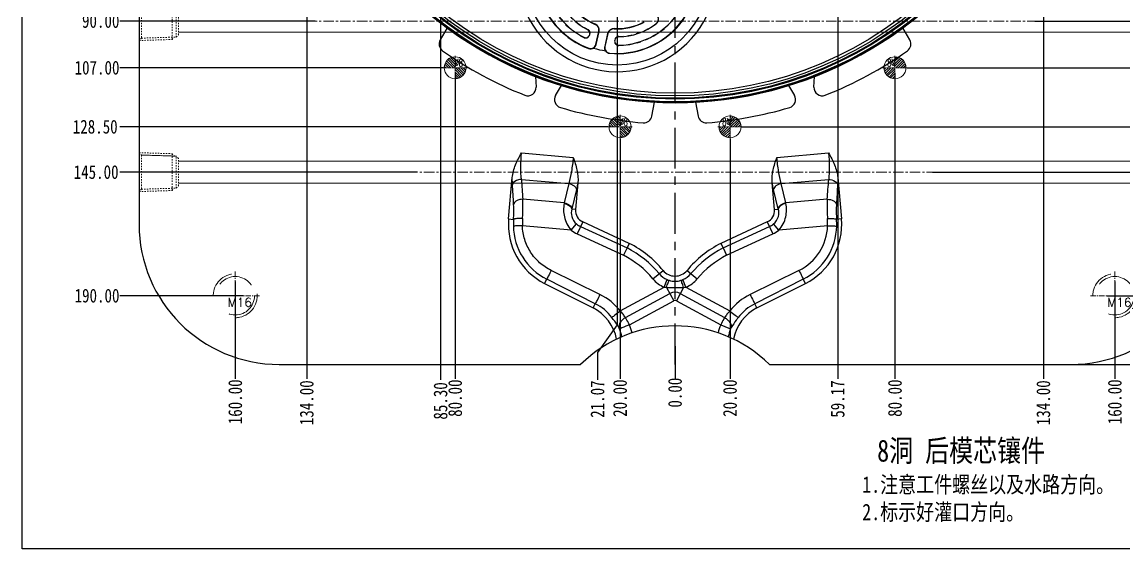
# Model space of a CAD drawing. Header units: millimetres. Extents: x -2414 to 10498, y -2238 to 649.
# Drawn here: x 1448.2 to 1849.4, y -1253.8 to -1062 of the extents above; entities that cross this region are included whole.
import ezdxf
from ezdxf.enums import TextEntityAlignment as Align

# ---------------------------------------------------------------- set-up
doc = ezdxf.new("R2010")
doc.units = ezdxf.units.MM
doc.header["$LTSCALE"] = 16.335
doc.header["$PDMODE"] = 3
doc.header["$PDSIZE"] = 0.3125
doc.linetypes.add('CENTER', pattern=[0.6, 0.375, -0.075, 0.075, -0.075])
doc.linetypes.add('HIDDEN', pattern=[0.2, 0.1, -0.1])
doc.layers.get('0').update_dxf_attribs({"linetype": 'CONTINUOUS'})
doc.layers.get('Defpoints').update_dxf_attribs({"linetype": 'CONTINUOUS'})
for name, color, linetype, lineweight in [('cool', 153, 'HIDDEN', 9), ('epin', 13, 'CONTINUOUS', 9), ('screw', 33, 'CONTINUOUS', 13)]:
    doc.layers.add(name, color=color, linetype=linetype, lineweight=lineweight)
doc.layers.add('DEFAULT_2', color=8, linetype='HIDDEN')
doc.styles.get("Standard").update_dxf_attribs({"font": 'txt', "width": 0.8})
doc.styles.add('TXT', font='txt.shx', dxfattribs={"bigfont": 'gbcbig.shx'})
doc.styles.add('TXT05', font='txt.shx', dxfattribs={"width": 0.5, "bigfont": 'gbcbig.shx'})
doc.dimstyles.new('01', dxfattribs={"dimtxt": 5, "dimasz": 5, "dimexe": 0, "dimexo": 0, "dimgap": 0, "dimtad": 0, "dimzin": 0, "dimdsep": 46, "dimtxsty": 'Standard', "dimcen": 0, "dimclrd": 4, "dimclre": 4, "dimclrt": 6, "dimazin": 0, "dimtfac": 1, "dimtofl": 0, "dimtmove": 0, "dimatfit": 3, "dimfxl": 0, "dimtolj": 1, "dimtzin": 0, "dimarcsym": 0})

# ---------------------------------------------------------------- blocks, each defined once
blk = doc.blocks.new('screw_m16_g')
at = {"layer": 'screw', "color": 1, "linetype": 'CENTER', "ltscale": 0.32}
for p, q in [((0, -8.8, 0), (0, 8.8, 0)), ((-8.8, 0, 0), (8.8, 0, 0))]:
    blk.add_line(p, q, dxfattribs=at)
at = {"layer": 'screw', "color": 33, "linetype": 'HIDDEN', "ltscale": 8.128}
blk.add_circle((0, 0), 7, dxfattribs=at)
at = {"layer": 'screw', "color": 92, "linetype": 'HIDDEN', "ltscale": 8.128}
blk.add_arc((0, 0), 8, 270, 180, dxfattribs=at)
at = {"layer": 'screw', "color": 6, "style": 'TXT'}
blk.add_text('M16', height=3.2, dxfattribs=at).set_placement((-2.72, -4, 0))
blk = doc.blocks.new('epin_ejp_8')
at = {"layer": 'epin'}
h = blk.add_hatch(dxfattribs=at)
h.set_pattern_fill('_ANSI31', color=123, scale=0.2, angle=90, style=0)
h.set_pattern_definition([(135, (-53719.9451, 249.93315), (-0.449012806, -0.449012806), [])])
h.paths.add_polyline_path([(0, 4, 0.414214), (-4, 0), (0, 0)])
h.paths.add_polyline_path([(4, 0), (0, 0), (0, -4, 0.414214)])
at = {"layer": 'epin', "color": 1, "linetype": 'CENTER', "ltscale": 0.16}
for p, q in [((0, -4.4), (0, 4.4)), ((-4.4, 0), (4.4, 0))]:
    blk.add_line(p, q, dxfattribs=at)
at = {"layer": 'epin'}
blk.add_circle((0, 0), 4, dxfattribs=at)
at = {"layer": 'epin', "color": 6, "style": 'TXT05', "width": 0.5}
blk.add_text('%%c8', height=2.8, dxfattribs=at).set_placement((1.33, 1.8), align=Align.MIDDLE)
blk = doc.blocks.new('10')
at = {"layer": 'epin', "linetype": 'ByBlock', "xscale": -1}
for p in [(-139.64, -801.63), (-174.64, -809.63), (-220.64, -839.63), (-248.64, -873.63), (-270.14, -951.63), (-252.64, -1022.63), (-38.64, -1078.63), (-98.64, -1100.13)]:
    blk.add_blockref('epin_ejp_8', p, dxfattribs=at)
at = {"layer": 'epin', "linetype": 'ByBlock'}
for p in [(-97.64, -801.63), (-57.64, -812.63), (-16.64, -839.63), (-139.69, -859.33), (11.36, -873.63), (-59.6, -877.62), (-203.93, -910.54), (-23.96, -951.63), (32.86, -951.63), (-203.94, -992.7), (15.36, -1022.63), (-59.47, -1025.59), (-139.71, -1043.93), (-198.64, -1078.63), (-138.64, -1100.13)]:
    blk.add_blockref('epin_ejp_8', p, dxfattribs=at)
blk = doc.blocks.new('cool_jt_f12')
at = {"layer": 'cool', "ltscale": 0.3}
for p, q in [((0, 7.0785), (0.856, 6.2225)), ((0, 7.0785), (12, 6.7035)), ((0.856, 6.2225), (0.856, -6.2225)), ((13.5, 5.827375), (0.856, 6.2225)), ((0.856, 6.2225), (13.5, 5.827375)), ((12, 6.7035), (12.856, 5.8475)), ((12, 6.7035), (12, -6.7035)), ((14.327375, 5), (13.5, 5.827375)), ((13.5, -5.827375), (13.5, 5.827375)), ((14.327375, -5), (14.327375, 5)), ((0.856, -6.2225), (0, -7.0785)), ((0, -7.0785), (12, -6.7035)), ((0.856, -6.2225), (13.5, -5.827375)), ((12, -6.7035), (12.856, -5.8475)), ((13.5, -5.827375), (14.327375, -5))]:
    blk.add_line(p, q, dxfattribs=at)
blk = doc.blocks.new('4')
at = {"layer": 'cool', "linetype": 'ByBlock', "ltscale": 0.932966}
for p, q in [((-299.31, -1117.63), (62.03, -1117.63)), ((-299.31, -1125.63), (62.03, -1125.63))]:
    blk.add_line(p, q, dxfattribs=at)
at = {"layer": 'cool', "color": 1, "linetype": 'CENTER', "ltscale": 0.621977}
blk.add_line((-313.64, -1121.63), (76.36, -1121.63), dxfattribs=at)
at = {"layer": 'cool', "linetype": 'ByBlock', "ltscale": 0.932966}
blk.add_blockref('cool_jt_f12', (-313.64, -1121.63), dxfattribs=at)
at = {"layer": 'cool', "linetype": 'ByBlock', "ltscale": 0.932966, "rotation": 180}
blk.add_blockref('cool_jt_f12', (76.36, -1121.63), dxfattribs=at)
blk = doc.blocks.new('*D334')
at = {"color": 4, "linetype": 'ByBlock', "lineweight": -2, "transparency": 16777216}
for p, q in [((1829.75, -756.63), (1915.87, -756.63)), ((1915.87, -761.63), (1915.87, -945.62)), ((1915.87, -1181.63), (1915.87, -963.62)), ((1829.75, -1186.63), (1915.87, -1186.63))]:
    blk.add_line(p, q, dxfattribs=at)
at = {"color": 4, "linetype": 'ByBlock', "transparency": 16777216}
for points in [[(1915.04, -761.63), (1916.7, -761.63), (1915.87, -756.63)], [(1915.04, -1181.63), (1916.7, -1181.63), (1915.87, -1186.63)]]:
    blk.add_solid(points, dxfattribs=at)
at = {"layer": 'Defpoints', "color": 0, "linetype": 'ByBlock', "transparency": 16777216}
for p in [(1829.75, -756.63), (1829.75, -1186.63), (1915.87, -1186.63)]:
    blk.add_point(p, dxfattribs=at)
at = {"color": 6, "linetype": 'ByBlock', "transparency": 16777216, "insert": (1915.87, -954.62), "char_height": 5, "attachment_point": 5, "rotation": 90}
blk.add_mtext('\\A1;430.00', dxfattribs=at)
blk = doc.blocks.new('*D346')
at = {"color": 4, "linetype": 'ByBlock', "lineweight": -2, "transparency": 16777216}
blk.add_line((1816.62, -1061.63), (1887.71, -1061.63), dxfattribs=at)
at = {"layer": 'Defpoints', "color": 0, "linetype": 'ByBlock', "transparency": 16777216}
for p in [(1685.76, -971.63), (1816.62, -1061.63), (1887.71, -1061.63)]:
    blk.add_point(p, dxfattribs=at)
at = {"color": 6, "linetype": 'ByBlock', "transparency": 16777216, "insert": (1894.71, -1061.63), "char_height": 5, "attachment_point": 5}
blk.add_mtext('\\A1;90.00', dxfattribs=at)
blk = doc.blocks.new('*D347')
at = {"color": 4, "linetype": 'ByBlock', "lineweight": -2, "transparency": 16777216}
blk.add_line((1770.16, -1078.63), (1887.71, -1078.63), dxfattribs=at)
at = {"layer": 'Defpoints', "color": 0, "linetype": 'ByBlock', "transparency": 16777216}
for p in [(1685.76, -971.63), (1770.16, -1078.63), (1887.71, -1078.63)]:
    blk.add_point(p, dxfattribs=at)
at = {"color": 6, "linetype": 'ByBlock', "transparency": 16777216, "insert": (1896.04, -1078.63), "char_height": 5, "attachment_point": 5}
blk.add_mtext('\\A1;107.00', dxfattribs=at)
blk = doc.blocks.new('*D348')
at = {"color": 4, "linetype": 'ByBlock', "lineweight": -2, "transparency": 16777216}
blk.add_line((1710.16, -1100.13), (1887.71, -1100.13), dxfattribs=at)
at = {"layer": 'Defpoints', "color": 0, "linetype": 'ByBlock', "transparency": 16777216}
for p in [(1685.76, -971.63), (1710.16, -1100.13), (1887.71, -1100.13)]:
    blk.add_point(p, dxfattribs=at)
at = {"color": 6, "linetype": 'ByBlock', "transparency": 16777216, "insert": (1896.71, -1100.13), "char_height": 5, "attachment_point": 5}
blk.add_mtext('\\A1;128.50', dxfattribs=at)
blk = doc.blocks.new('*D349')
at = {"color": 4, "linetype": 'ByBlock', "lineweight": -2, "transparency": 16777216}
blk.add_line((1779.44, -1116.63), (1887.71, -1116.63), dxfattribs=at)
at = {"layer": 'Defpoints', "color": 0, "linetype": 'ByBlock', "transparency": 16777216}
for p in [(1685.76, -971.63), (1779.44, -1116.63), (1887.71, -1116.63)]:
    blk.add_point(p, dxfattribs=at)
at = {"color": 6, "linetype": 'ByBlock', "transparency": 16777216, "insert": (1896.37, -1116.63), "char_height": 5, "attachment_point": 5}
blk.add_mtext('\\A1;145.00', dxfattribs=at)
blk = doc.blocks.new('*D350')
at = {"color": 4, "linetype": 'ByBlock', "lineweight": -2, "transparency": 16777216}
blk.add_line((1842.88, -1161.63), (1887.71, -1161.63), dxfattribs=at)
at = {"layer": 'Defpoints', "color": 0, "linetype": 'ByBlock', "transparency": 16777216}
for p in [(1685.76, -971.63), (1842.88, -1161.63, 0), (1887.71, -1161.63)]:
    blk.add_point(p, dxfattribs=at)
at = {"color": 6, "linetype": 'ByBlock', "transparency": 16777216, "insert": (1896.04, -1161.63), "char_height": 5, "attachment_point": 5}
blk.add_mtext('\\A1;190.00', dxfattribs=at)
blk = doc.blocks.new('*D351')
at = {"color": 4, "linetype": 'ByBlock', "lineweight": -2, "transparency": 16777216}
blk.add_line((1685.76, -1179.99), (1685.76, -1191.92), dxfattribs=at)
at = {"layer": 'Defpoints', "color": 0, "linetype": 'ByBlock', "transparency": 16777216}
for p in [(1685.76, -971.63), (1685.76, -1179.99), (1685.76, -1191.92)]:
    blk.add_point(p, dxfattribs=at)
at = {"color": 6, "linetype": 'ByBlock', "transparency": 16777216, "insert": (1685.76, -1196.92), "char_height": 5, "attachment_point": 5, "rotation": 90}
blk.add_mtext('\\A1;0.00', dxfattribs=at)
blk = doc.blocks.new('*D352')
at = {"color": 4, "linetype": 'ByBlock', "lineweight": -2, "transparency": 16777216}
blk.add_line((1705.76, -1104.53), (1705.76, -1191.92), dxfattribs=at)
at = {"layer": 'Defpoints', "color": 0, "linetype": 'ByBlock', "transparency": 16777216}
for p in [(1685.76, -971.63), (1705.76, -1104.53), (1705.76, -1191.92)]:
    blk.add_point(p, dxfattribs=at)
at = {"color": 6, "linetype": 'ByBlock', "transparency": 16777216, "insert": (1705.76, -1198.92), "char_height": 5, "attachment_point": 5, "rotation": 90}
blk.add_mtext('\\A1;20.00', dxfattribs=at)
blk = doc.blocks.new('*D353')
at = {"color": 4, "linetype": 'ByBlock', "lineweight": -2, "transparency": 16777216}
blk.add_line((1744.93, -1029.99), (1744.93, -1191.92), dxfattribs=at)
at = {"layer": 'Defpoints', "color": 0, "linetype": 'ByBlock', "transparency": 16777216}
for p in [(1685.76, -971.63), (1744.93, -1029.99), (1744.93, -1191.92)]:
    blk.add_point(p, dxfattribs=at)
at = {"color": 6, "linetype": 'ByBlock', "transparency": 16777216, "insert": (1744.93, -1199.25), "char_height": 5, "attachment_point": 5, "rotation": 90}
blk.add_mtext('\\A1;59.17', dxfattribs=at)
blk = doc.blocks.new('*D354')
at = {"color": 4, "linetype": 'ByBlock', "lineweight": -2, "transparency": 16777216}
blk.add_line((1765.76, -1080.46), (1765.76, -1191.92), dxfattribs=at)
at = {"layer": 'Defpoints', "color": 0, "linetype": 'ByBlock', "transparency": 16777216}
for p in [(1685.76, -971.63), (1765.76, -1080.46), (1765.76, -1191.92)]:
    blk.add_point(p, dxfattribs=at)
at = {"color": 6, "linetype": 'ByBlock', "transparency": 16777216, "insert": (1765.76, -1198.92), "char_height": 5, "attachment_point": 5, "rotation": 90}
blk.add_mtext('\\A1;80.00', dxfattribs=at)
blk = doc.blocks.new('*D355')
at = {"color": 4, "linetype": 'ByBlock', "lineweight": -2, "transparency": 16777216}
blk.add_line((1819.76, -1027.03), (1819.76, -1191.92), dxfattribs=at)
at = {"layer": 'Defpoints', "color": 0, "linetype": 'ByBlock', "transparency": 16777216}
for p in [(1685.76, -971.63), (1819.76, -1027.03), (1819.76, -1191.92)]:
    blk.add_point(p, dxfattribs=at)
at = {"color": 6, "linetype": 'ByBlock', "transparency": 16777216, "insert": (1819.76, -1200.59), "char_height": 5, "attachment_point": 5, "rotation": 90}
blk.add_mtext('\\A1;134.00', dxfattribs=at)
blk = doc.blocks.new('*D356')
at = {"color": 4, "linetype": 'ByBlock', "lineweight": -2, "transparency": 16777216}
blk.add_line((1845.76, -1156.42), (1845.76, -1191.92), dxfattribs=at)
at = {"layer": 'Defpoints', "color": 0, "linetype": 'ByBlock', "transparency": 16777216}
for p in [(1685.76, -971.63), (1845.76, -1156.42, 0), (1845.76, -1191.92)]:
    blk.add_point(p, dxfattribs=at)
at = {"color": 6, "linetype": 'ByBlock', "transparency": 16777216, "insert": (1845.76, -1200.25), "char_height": 5, "attachment_point": 5, "rotation": 90}
blk.add_mtext('\\A1;160.00', dxfattribs=at)
blk = doc.blocks.new('*D380')
at = {"color": 4, "linetype": 'ByBlock', "lineweight": -2, "transparency": 16777216}
blk.add_line((1554.89, -1061.63), (1483.81, -1061.63), dxfattribs=at)
at = {"layer": 'Defpoints', "color": 0, "linetype": 'ByBlock', "transparency": 16777216}
for p in [(1685.76, -971.63), (1483.81, -1061.63), (1554.89, -1061.63)]:
    blk.add_point(p, dxfattribs=at)
at = {"color": 6, "linetype": 'ByBlock', "transparency": 16777216, "insert": (1476.81, -1061.63), "char_height": 5, "attachment_point": 5}
blk.add_mtext('\\A1;90.00', dxfattribs=at)
blk = doc.blocks.new('*D381')
at = {"color": 4, "linetype": 'ByBlock', "lineweight": -2, "transparency": 16777216}
blk.add_line((1601.36, -1078.63), (1483.81, -1078.63), dxfattribs=at)
at = {"layer": 'Defpoints', "color": 0, "linetype": 'ByBlock', "transparency": 16777216}
for p in [(1685.76, -971.63), (1483.81, -1078.63), (1601.36, -1078.63)]:
    blk.add_point(p, dxfattribs=at)
at = {"color": 6, "linetype": 'ByBlock', "transparency": 16777216, "insert": (1475.47, -1078.63), "char_height": 5, "attachment_point": 5}
blk.add_mtext('\\A1;107.00', dxfattribs=at)
blk = doc.blocks.new('*D382')
at = {"color": 4, "linetype": 'ByBlock', "lineweight": -2, "transparency": 16777216}
blk.add_line((1661.36, -1100.13), (1483.81, -1100.13), dxfattribs=at)
at = {"layer": 'Defpoints', "color": 0, "linetype": 'ByBlock', "transparency": 16777216}
for p in [(1685.76, -971.63), (1483.81, -1100.13), (1661.36, -1100.13)]:
    blk.add_point(p, dxfattribs=at)
at = {"color": 6, "linetype": 'ByBlock', "transparency": 16777216, "insert": (1474.81, -1100.13), "char_height": 5, "attachment_point": 5}
blk.add_mtext('\\A1;128.50', dxfattribs=at)
blk = doc.blocks.new('*D383')
at = {"color": 4, "linetype": 'ByBlock', "lineweight": -2, "transparency": 16777216}
blk.add_line((1592.07, -1116.63), (1483.81, -1116.63), dxfattribs=at)
at = {"layer": 'Defpoints', "color": 0, "linetype": 'ByBlock', "transparency": 16777216}
for p in [(1685.76, -971.63), (1483.81, -1116.63), (1592.07, -1116.63)]:
    blk.add_point(p, dxfattribs=at)
at = {"color": 6, "linetype": 'ByBlock', "transparency": 16777216, "insert": (1475.14, -1116.63), "char_height": 5, "attachment_point": 5}
blk.add_mtext('\\A1;145.00', dxfattribs=at)
blk = doc.blocks.new('*D384')
at = {"color": 4, "linetype": 'ByBlock', "lineweight": -2, "transparency": 16777216}
blk.add_line((1528.64, -1161.63), (1483.81, -1161.63), dxfattribs=at)
at = {"layer": 'Defpoints', "color": 0, "linetype": 'ByBlock', "transparency": 16777216}
for p in [(1685.76, -971.63), (1483.81, -1161.63), (1528.64, -1161.63, 0)]:
    blk.add_point(p, dxfattribs=at)
at = {"color": 6, "linetype": 'ByBlock', "transparency": 16777216, "insert": (1475.47, -1161.63), "char_height": 5, "attachment_point": 5}
blk.add_mtext('\\A1;190.00', dxfattribs=at)
blk = doc.blocks.new('*D385')
at = {"color": 4, "linetype": 'ByBlock', "lineweight": -2, "transparency": 16777216}
blk.add_line((1665.76, -1104.53), (1665.76, -1191.92), dxfattribs=at)
at = {"layer": 'Defpoints', "color": 0, "linetype": 'ByBlock', "transparency": 16777216}
for p in [(1685.76, -971.63), (1665.76, -1104.53), (1665.76, -1191.92)]:
    blk.add_point(p, dxfattribs=at)
at = {"color": 6, "linetype": 'ByBlock', "transparency": 16777216, "insert": (1665.76, -1198.92), "char_height": 5, "attachment_point": 5, "rotation": 90}
blk.add_mtext('\\A1;20.00', dxfattribs=at)
blk = doc.blocks.new('*D386')
at = {"color": 4, "linetype": 'ByBlock', "lineweight": -2, "transparency": 16777216}
blk.add_line((1605.76, -1080.46), (1605.76, -1191.92), dxfattribs=at)
at = {"layer": 'Defpoints', "color": 0, "linetype": 'ByBlock', "transparency": 16777216}
for p in [(1685.76, -971.63), (1605.76, -1080.46), (1605.76, -1191.92)]:
    blk.add_point(p, dxfattribs=at)
at = {"color": 6, "linetype": 'ByBlock', "transparency": 16777216, "insert": (1605.76, -1198.92), "char_height": 5, "attachment_point": 5, "rotation": 90}
blk.add_mtext('\\A1;80.00', dxfattribs=at)
blk = doc.blocks.new('*D387')
at = {"color": 4, "linetype": 'ByBlock', "lineweight": -2, "transparency": 16777216}
blk.add_line((1551.76, -1027.03), (1551.76, -1191.92), dxfattribs=at)
at = {"layer": 'Defpoints', "color": 0, "linetype": 'ByBlock', "transparency": 16777216}
for p in [(1685.76, -971.63), (1551.76, -1027.03), (1551.76, -1191.92)]:
    blk.add_point(p, dxfattribs=at)
at = {"color": 6, "linetype": 'ByBlock', "transparency": 16777216, "insert": (1551.76, -1200.59), "char_height": 5, "attachment_point": 5, "rotation": 90}
blk.add_mtext('\\A1;134.00', dxfattribs=at)
blk = doc.blocks.new('*D388')
at = {"color": 4, "linetype": 'ByBlock', "lineweight": -2, "transparency": 16777216}
blk.add_line((1525.76, -1156.42), (1525.76, -1191.92), dxfattribs=at)
at = {"layer": 'Defpoints', "color": 0, "linetype": 'ByBlock', "transparency": 16777216}
for p in [(1685.76, -971.63), (1525.76, -1156.42, 0), (1525.76, -1191.92)]:
    blk.add_point(p, dxfattribs=at)
at = {"color": 6, "linetype": 'ByBlock', "transparency": 16777216, "insert": (1525.76, -1200.25), "char_height": 5, "attachment_point": 5, "rotation": 90}
blk.add_mtext('\\A1;160.00', dxfattribs=at)
blk = doc.blocks.new('*D398')
at = {"color": 4, "linetype": 'ByBlock', "lineweight": -2, "transparency": 16777216}
blk.add_line((1600.45, -997.1), (1600.45, -1192.26), dxfattribs=at)
at = {"layer": 'Defpoints', "color": 0, "linetype": 'ByBlock', "transparency": 16777216}
for p in [(1685.76, -971.63), (1600.45, -997.1), (1600.45, -1192.26)]:
    blk.add_point(p, dxfattribs=at)
at = {"color": 6, "linetype": 'ByBlock', "transparency": 16777216, "insert": (1600.45, -1199.93), "char_height": 5, "attachment_point": 5, "rotation": 90}
blk.add_mtext('\\A1;85.30', dxfattribs=at)
blk = doc.blocks.new('*D399')
at = {"color": 4, "linetype": 'ByBlock', "lineweight": -2, "transparency": 16777216}
for p, q in [((1664.69, -1048.33), (1664.69, -1172.26)), ((1664.69, -1172.26), (1657.55, -1182.26)), ((1657.55, -1182.26), (1657.55, -1192.26))]:
    blk.add_line(p, q, dxfattribs=at)
at = {"layer": 'Defpoints', "color": 0, "linetype": 'ByBlock', "transparency": 16777216}
for p in [(1685.76, -971.63), (1664.69, -1048.33), (1657.55, -1192.26)]:
    blk.add_point(p, dxfattribs=at)
at = {"color": 6, "linetype": 'ByBlock', "transparency": 16777216, "insert": (1657.55, -1199.26), "char_height": 5, "attachment_point": 5, "rotation": 90}
blk.add_mtext('\\A1;21.07', dxfattribs=at)

msp = doc.modelspace()

# ---------------------------------------------------------------- linework, layer by layer
at = {"color": 1, "linetype": 'CENTER', "ltscale": 2.425712}
msp.add_line((1685.757, -1186.63), (1685.757, -756.63), dxfattribs=at)
at = {"color": 7, "linetype": 'Continuous'}
for p, q in [((1490.757, -807.63), (1490.757, -1135.63)), ((1656.766, -1062.779), (1656.731, -1062.861)), ((1678.945, -1062.603), (1678.891, -1062.532)), ((1684.185, -1062.025), (1684.251, -1062.086)), ((1602.869, -1064.13), (1600.334, -1068.521)), ((1653.979, -1064.768), (1654.02, -1064.689)), ((1656.98, -1070.128), (1658.053, -1065.427)), ((1657.067, -1070.148), (1658.14, -1065.447)), ((1658.053, -1065.427), (1658.14, -1065.447)), ((1661.245, -1066.156), (1660.172, -1070.857)), ((1661.332, -1066.175), (1660.259, -1070.877)), ((1661.245, -1066.156), (1661.332, -1066.175)), ((1663.641, -1064.348), (1663.636, -1064.438)), ((1665.288, -1067.35), (1665.286, -1067.261)), ((1771.181, -1068.521), (1768.65, -1064.136)), ((1652.578, -1067.515), (1652.538, -1067.594)), ((1657.067, -1070.148), (1656.98, -1070.128)), ((1660.259, -1070.877), (1660.172, -1070.857)), ((1665.358, -1070.432), (1665.36, -1070.522)), ((1654.332, -1071.624), (1654.365, -1071.537)), ((1661.995, -1073.373), (1662.003, -1073.281)), ((1634.994, -1081.829), (1635.205, -1085.663)), ((1736.31, -1085.663), (1736.521, -1081.829)), ((1642.319, -1088.669), (1644.45, -1085.13)), ((1727.065, -1085.13), (1729.196, -1088.669)), ((1677.368, -1096.227), (1678.32, -1091.177)), ((1693.194, -1091.17), (1694.147, -1096.227)), ((1629.882, -1109.63), (1648.712, -1111.277)), ((1722.803, -1111.277), (1741.633, -1109.63)), ((1625.224, -1133.68), (1626.54, -1118.641)), ((1629.859, -1119.306), (1647.132, -1120.817)), ((1724.383, -1120.817), (1741.655, -1119.306)), ((1744.975, -1118.641), (1746.29, -1133.68)), ((1647.132, -1120.817), (1645.46, -1127.827)), ((1649.907, -1122.996), (1648.235, -1130.005)), ((1650.425, -1120.578), (1649.578, -1130.264)), ((1721.937, -1130.264), (1721.09, -1120.578)), ((1723.28, -1130.005), (1721.608, -1122.996)), ((1726.055, -1127.827), (1724.383, -1120.817)), ((1645.46, -1127.827), (1630.38, -1126.507)), ((1741.135, -1126.507), (1726.055, -1127.827)), ((1649.578, -1130.264), (1648.202, -1130.143)), ((1721.937, -1130.264), (1723.313, -1130.143)), ((1625.224, -1133.68), (1626.996, -1133.835)), ((1647.995, -1137.727), (1649.922, -1135.487)), ((1652.182, -1134.757), (1650.164, -1139.123)), ((1669.091, -1142.571), (1652.182, -1134.757)), ((1719.333, -1134.757), (1702.424, -1142.571)), ((1719.333, -1134.757), (1721.35, -1139.123)), ((1723.52, -1137.727), (1721.593, -1135.487)), ((1746.29, -1133.68), (1744.519, -1133.835)), ((1647.995, -1137.727), (1630.231, -1136.173)), ((1650.164, -1139.123), (1666.995, -1146.9)), ((1651.404, -1136.441), (1668.283, -1144.241)), ((1703.232, -1144.241), (1720.111, -1136.441)), ((1704.52, -1146.9), (1721.35, -1139.123)), ((1741.284, -1136.173), (1723.52, -1137.727)), ((1669.091, -1142.571), (1668.283, -1144.241)), ((1702.424, -1142.571), (1703.232, -1144.241)), ((1668.283, -1144.241), (1666.995, -1146.9)), ((1703.232, -1144.241), (1704.52, -1146.9)), ((1658.449, -1161.189), (1640.688, -1152.421)), ((1677.69, -1155.475), (1681.402, -1152.416)), ((1690.113, -1152.416), (1693.824, -1155.475)), ((1730.827, -1152.421), (1713.066, -1161.189)), ((1638.293, -1157.161), (1639.091, -1155.583)), ((1638.293, -1157.161), (1655.972, -1166.092)), ((1656.755, -1164.542), (1639.091, -1155.583)), ((1665.822, -1167.182), (1681.82, -1158.51)), ((1681.82, -1158.51), (1682.933, -1155.773)), ((1682.649, -1158.603), (1685.281, -1163.459)), ((1688.866, -1158.603), (1686.234, -1163.459)), ((1689.695, -1158.51), (1688.582, -1155.773)), ((1689.695, -1158.51), (1705.693, -1167.182)), ((1732.424, -1155.583), (1714.76, -1164.542)), ((1715.543, -1166.092), (1733.222, -1157.161)), ((1733.222, -1157.161), (1732.424, -1155.583)), ((1667.726, -1169.562), (1683.851, -1160.821)), ((1669.154, -1172.201), (1685.281, -1163.459)), ((1686.234, -1163.459), (1702.361, -1172.201)), ((1687.664, -1160.821), (1703.789, -1169.562)), ((1655.972, -1166.092), (1656.755, -1164.542)), ((1715.543, -1166.092), (1714.76, -1164.542)), ((1541.757, -1186.63), (1651.422, -1186.63)), ((1720.093, -1186.63), (1829.757, -1186.63))]:
    msp.add_line(p, q, dxfattribs=at)
at = {"linetype": 'ByBlock'}
msp.add_lwpolyline([(2055.714, -1253.827), (1448.194, -1253.827), (1448.194, -689.408), (2055.714, -689.408)], close=True, dxfattribs=at)
at = {"color": 7, "linetype": 'Continuous'}
for centre, radius in [((1685.757, -951.63), 138.414), ((1685.757, -951.63), 138.114), ((1685.757, -951.63), 137.266), ((1685.757, -951.63), 136.266), ((1664.713, -1043.811), 33.834)]:
    msp.add_circle(centre, radius, dxfattribs=at)
for centre, radius, start, end in [((1685.757, -951.63), 139.276, 197.67954, 342.32046), ((1685.757, -951.63), 139.577, 198.29371, 341.70629), ((1685.757, -951.63), 139.738, 212.15717, 327.84283), ((1664.686, -1043.93), 29.565, 144.77792, 249.50208), ((1664.686, -1043.93), 29.473, 144.77792, 249.50208), ((1664.713, -1043.811), 36.261, 159.38344, 354.89656), ((1664.686, -1043.93), 29.565, 264.77792, 9.50208), ((1664.686, -1043.93), 29.473, 264.77792, 9.50208), ((1664.551, -1044.007), 26.649, 317.45777, 2.97734), ((1664.686, -1043.775), 26.649, 197.45777, 242.97734), ((1664.686, -1043.775), 23.566, 207.24803, 242.97735), ((1664.686, -1043.775), 20.678, 215.90122, 247.3746), ((1664.686, -1043.775), 20.588, 215.90122, 247.3746), ((1655.87, -1064.928), 2.239, 347.14, 67.3746), ((1655.87, -1064.928), 2.329, 347.14, 67.3746), ((1664.752, -1043.79), 20.678, 266.9054, 298.37878), ((1664.752, -1043.79), 20.588, 266.9054, 298.37878), ((1664.752, -1043.79), 23.566, 271.30265, 307.03197), ((1664.752, -1043.79), 26.649, 271.30266, 316.82223), ((1677.705, -1060.959), 2.06, 307.03197, 47.13999), ((1653.279, -1066.142), 1.541, 242.97734, 62.97735), ((1663.515, -1066.674), 2.329, 86.9054, 167.14), ((1663.515, -1066.674), 2.239, 86.9054, 167.14), ((1602.932, -1070.021), 3, 150, 235.02361), ((1655.056, -1069.689), 1.973, 249.50208, 347.14), ((1655.056, -1069.689), 2.063, 300.67313, 347.14), ((1662.183, -1071.316), 2.063, 167.14, 213.60687), ((1662.183, -1071.316), 1.973, 167.14, 264.77792), ((1665.323, -1068.891), 1.541, 91.30265, 271.30266), ((1768.583, -1070.021), 3, 304.97639, 30), ((1685.757, -951.63), 147.487, 235.02361, 248.24688), ((1664.713, -1043.811), 28.96, 252.71528, 261.56472), ((1685.757, -951.63), 147.487, 291.75312, 304.97639), ((1632.209, -1085.828), 3, 248.24688, 3.14898), ((1739.306, -1085.828), 3, 176.85102, 291.75312), ((1644.889, -1090.217), 3, 148.93936, 253.56946), ((1726.626, -1090.217), 3, 286.43054, 31.06064), ((1685.757, -951.63), 147.487, 253.56946, 265.49945), ((1685.757, -951.63), 147.487, 274.50055, 286.43054), ((1674.42, -1095.672), 3, 265.49945, 349.32555), ((1697.095, -1095.672), 3, 190.67445, 274.50055), ((3889.612, -959.691), 2265.383, 184.040323, 184.222925), ((-484.012, -962.153), 2231.209, 355.775676, 355.961075), ((1694.096, -1137.943), 49.677, 168.25018, 168.45391), ((1679.532, -1137.47), 32.175, 166.58456, 166.83734), ((1654.076, -1130.657), 4.516, 175, 245.19772), ((1717.438, -1130.657), 4.516, 294.80228, 5), ((1691.983, -1137.47), 32.175, 13.16266, 13.41544), ((1677.408, -1137.945), 49.688, 11.54607, 11.74981), ((1649.1, -1135.769), 23.967, 175, 243.19772), ((1656.341, -1135.675), 29.402, 176.41252, 181.10789), ((1673.59, -1135.842), 43.36, 176.95891, 180.43661), ((1654.076, -1130.657), 6.371, 229.29869, 245.19772), ((1717.438, -1130.657), 6.371, 294.80228, 310.70113), ((1722.415, -1135.769), 23.967, 296.80228, 5), ((1697.915, -1135.843), 43.37, 359.5638, 3.04069), ((1715.179, -1135.675), 29.397, 358.89166, 3.58793), ((1541.757, -1135.63), 51, 180, 270), ((1649.114, -1135.803), 22.174, 181.13735, 243.12661), ((1654.076, -1130.657), 9.326, 229.2985, 245.19772), ((1717.438, -1130.657), 9.326, 294.80228, 310.7015), ((1722.498, -1135.574), 18.795, 296.30842, 358.17476), ((1722.401, -1135.803), 22.175, 296.87429, 358.86179), ((1829.757, -1135.63), 51, 270, 0), ((1651.782, -1176.833), 38.386, 39.50038, 63.19772), ((1719.733, -1176.833), 38.386, 116.80228, 140.49962), ((1651.782, -1176.833), 33.576, 39.50038, 63.05926), ((1651.782, -1176.833), 36.531, 39.50038, 63.14756), ((1719.733, -1176.833), 36.531, 116.85244, 140.49962), ((1719.733, -1176.833), 33.576, 116.94074, 140.49962), ((1685.757, -1148.825), 10.455, 219.50038, 247.87478), ((1685.757, -1148.825), 7.5, 219.50038, 247.87478), ((1685.757, -1148.825), 5.645, 219.50038, 320.49962), ((1685.757, -1148.825), 7.5, 292.12522, 320.49962), ((1685.757, -1148.825), 10.455, 292.12522, 320.49962), ((1683.385, -1148.348), 10.282, 261.24205, 265.89243), ((1686.348, -1147.379), 9.063, 247.85748, 252.51005), ((1685.166, -1147.379), 9.063, 287.48995, 292.14252), ((1688.129, -1148.348), 10.282, 274.10757, 278.75795), ((1648.98, -1180.371), 21.392, 38.06286, 63.7257), ((1685.757, -1164.338), 4, 61.53913, 118.46087), ((1685.757, -1164.338), 1, 61.53913, 118.46087), ((1722.535, -1180.37), 21.392, 116.27423, 141.93721), ((1648.757, -1180.373), 16, 10.51655, 63.19772), ((1648.719, -1180.373), 17.754, 37.62883, 63.08657), ((1722.757, -1180.373), 16, 116.80228, 169.48345), ((1722.796, -1180.373), 17.754, 116.91345, 142.37115), ((1685.757, -1221.63), 49.03, 45.54892, 134.45108)]:
    msp.add_arc(centre, radius, start, end, dxfattribs=at)
for points, knots in [([(1654.332, -1071.624), (1654.618, -1071.73), (1655.245, -1071.816), (1655.846, -1071.619), (1656.108, -1071.463)], [0, 0, 0, 0, 0.4999992, 1, 1, 1, 1]), ([(1660.465, -1072.458), (1660.633, -1072.711), (1661.089, -1073.15), (1661.691, -1073.345), (1661.995, -1073.373)], [0, 0, 0, 0, 0.5000008, 1, 1, 1, 1]), ([(1626.54, -1118.641), (1626.68, -1117.039), (1627.608, -1113.893), (1629.1, -1111.039), (1629.882, -1109.63)], [0, 0, 0, 0, 0.4994011, 1, 1, 1, 1]), ([(1629.859, -1119.306), (1629.704, -1117.802), (1629.588, -1114.568), (1629.739, -1111.34), (1629.882, -1109.63)], [0, 0, 0, 0, 0.4684419, 1, 1, 1, 1]), ([(1648.712, -1111.277), (1648.562, -1112.985), (1648.167, -1116.19), (1647.525, -1119.358), (1647.132, -1120.817)], [0, 0, 0, 0, 0.5315516, 1, 1, 1, 1]), ([(1648.712, -1111.277), (1649.231, -1112.776), (1650.193, -1115.794), (1650.563, -1119.001), (1650.425, -1120.578)], [0, 0, 0, 0, 0.500604, 1, 1, 1, 1]), ([(1721.09, -1120.578), (1720.952, -1119.001), (1721.322, -1115.794), (1722.284, -1112.776), (1722.803, -1111.277)], [0, 0, 0, 0, 0.4993929, 1, 1, 1, 1]), ([(1724.383, -1120.817), (1723.99, -1119.358), (1723.348, -1116.19), (1722.953, -1112.986), (1722.803, -1111.277)], [0, 0, 0, 0, 0.4684094, 1, 1, 1, 1]), ([(1741.633, -1109.63), (1742.415, -1111.039), (1743.906, -1113.893), (1744.835, -1117.039), (1744.975, -1118.641)], [0, 0, 0, 0, 0.5005976, 1, 1, 1, 1]), ([(1741.633, -1109.63), (1741.776, -1111.34), (1741.927, -1114.568), (1741.81, -1117.802), (1741.655, -1119.306)], [0, 0, 0, 0, 0.531558, 1, 1, 1, 1]), ([(1626.625, -1121.036), (1626.614, -1120.845), (1626.573, -1120.047), (1626.55, -1119.249), (1626.54, -1118.641)], [0, 0, 0, 0, 0.2396354, 1, 1, 1, 1]), ([(1629.859, -1119.306), (1629.489, -1119.308), (1628.269, -1119.439), (1626.88, -1120.186), (1626.625, -1121.036)], [0, 0, 0, 0, 0.2947641, 1, 1, 1, 1]), ([(1741.655, -1119.306), (1742.026, -1119.308), (1743.246, -1119.439), (1744.635, -1120.186), (1744.89, -1121.036)], [0, 0, 0, 0, 0.294764, 1, 1, 1, 1]), ([(1744.975, -1118.641), (1744.971, -1118.849), (1744.955, -1119.648), (1744.924, -1120.446), (1744.89, -1121.036)], [0, 0, 0, 0, 0.2599964, 1, 1, 1, 1]), ([(1647.132, -1120.817), (1647.483, -1120.879), (1648.158, -1121.081), (1649.227, -1121.679), (1649.846, -1122.459), (1649.907, -1122.996)], [0, 0, 0, 0, 0.2890309, 0.5623513, 1, 1, 1, 1]), ([(1650.425, -1120.578), (1650.384, -1120.789), (1650.224, -1121.597), (1650.048, -1122.403), (1649.907, -1122.996)], [0, 0, 0, 0, 0.2605256, 1, 1, 1, 1]), ([(1721.608, -1122.996), (1721.562, -1122.804), (1721.376, -1122.001), (1721.209, -1121.194), (1721.09, -1120.578)], [0, 0, 0, 0, 0.2390217, 1, 1, 1, 1]), ([(1724.383, -1120.817), (1724.032, -1120.879), (1723.357, -1121.081), (1722.288, -1121.679), (1721.669, -1122.459), (1721.608, -1122.996)], [0, 0, 0, 0, 0.2890308, 0.5623513, 1, 1, 1, 1]), ([(1630.38, -1126.507), (1629.996, -1126.51), (1628.737, -1126.647), (1627.302, -1127.417), (1627.038, -1128.294)], [0, 0, 0, 0, 0.2948514, 1, 1, 1, 1]), ([(1630.291, -1133.542), (1630.325, -1132.908), (1630.427, -1130.565), (1630.447, -1128.217), (1630.38, -1126.507)], [0, 0, 0, 0, 0.270677, 1, 1, 1, 1]), ([(1741.135, -1126.507), (1741.114, -1127.035), (1741.06, -1129.38), (1741.127, -1131.727), (1741.224, -1133.542)], [0, 0, 0, 0, 0.2252322, 1, 1, 1, 1]), ([(1741.135, -1126.507), (1741.518, -1126.51), (1742.778, -1126.647), (1744.213, -1127.417), (1744.477, -1128.294)], [0, 0, 0, 0, 0.2948528, 1, 1, 1, 1]), ([(1626.996, -1133.835), (1627.025, -1133.337), (1627.11, -1131.492), (1627.114, -1129.641), (1627.038, -1128.294)], [0, 0, 0, 0, 0.2700256, 1, 1, 1, 1]), ([(1645.424, -1128), (1645.099, -1129.59), (1645.137, -1132.221), (1646.303, -1135.506), (1647.361, -1137.048), (1647.995, -1137.727)], [0, 0, 0, 0, 0.468777, 0.7316491, 1, 1, 1, 1]), ([(1645.424, -1128), (1645.775, -1128.061), (1646.904, -1128.377), (1648.101, -1129.302), (1648.202, -1130.143)], [0, 0, 0, 0, 0.2958414, 1, 1, 1, 1]), ([(1645.46, -1127.827), (1645.811, -1127.888), (1646.486, -1128.09), (1647.555, -1128.688), (1648.174, -1129.469), (1648.235, -1130.005)], [0, 0, 0, 0, 0.2890309, 0.5623513, 1, 1, 1, 1]), ([(1648.202, -1130.143), (1647.947, -1130.971), (1647.937, -1133.039), (1649.098, -1134.779), (1649.922, -1135.487)], [0, 0, 0, 0, 0.4436876, 1, 1, 1, 1]), ([(1721.593, -1135.487), (1722.416, -1134.779), (1723.577, -1133.038), (1723.568, -1130.971), (1723.313, -1130.143)], [0, 0, 0, 0, 0.5563967, 1, 1, 1, 1]), ([(1726.055, -1127.827), (1725.704, -1127.888), (1725.029, -1128.09), (1723.96, -1128.688), (1723.341, -1129.469), (1723.28, -1130.005)], [0, 0, 0, 0, 0.2890309, 0.5623513, 1, 1, 1, 1]), ([(1726.091, -1128), (1725.74, -1128.061), (1724.61, -1128.377), (1723.414, -1129.302), (1723.313, -1130.143)], [0, 0, 0, 0, 0.2958381, 1, 1, 1, 1]), ([(1723.52, -1137.727), (1724.154, -1137.048), (1725.212, -1135.506), (1726.378, -1132.221), (1726.415, -1129.59), (1726.091, -1128)], [0, 0, 0, 0, 0.2683629, 0.531301, 1, 1, 1, 1]), ([(1744.477, -1128.294), (1744.454, -1128.711), (1744.386, -1130.558), (1744.436, -1132.407), (1744.519, -1133.835)], [0, 0, 0, 0, 0.2259617, 1, 1, 1, 1]), ([(1630.291, -1133.542), (1629.913, -1133.525), (1629.199, -1133.512), (1628.235, -1133.553), (1627.561, -1133.632), (1627.178, -1133.737), (1627.042, -1133.798), (1626.996, -1133.835)], [0, 0, 0, 0, 0.3403616, 0.6415564, 0.8688532, 0.9470676, 1, 1, 1, 1]), ([(1741.224, -1133.542), (1741.602, -1133.525), (1742.316, -1133.512), (1743.28, -1133.553), (1743.953, -1133.632), (1744.337, -1133.737), (1744.473, -1133.798), (1744.519, -1133.835)], [0, 0, 0, 0, 0.3403602, 0.6415536, 0.8688501, 0.9470655, 1, 1, 1, 1]), ([(1630.231, -1136.173), (1629.516, -1136.197), (1628.553, -1136.228), (1627.457, -1136.244), (1627.076, -1136.25), (1626.944, -1136.243)], [0, 0, 0, 0, 0.6526716, 0.8793473, 1, 1, 1, 1]), ([(1640.688, -1152.421), (1639.175, -1151.676), (1636.339, -1149.763), (1633.02, -1145.868), (1630.856, -1141.23), (1630.287, -1137.858), (1630.231, -1136.173)], [0, 0, 0, 0, 0.2499921, 0.4999893, 0.7499919, 1, 1, 1, 1]), ([(1741.284, -1136.173), (1741.999, -1136.197), (1742.962, -1136.227), (1744.058, -1136.244), (1744.439, -1136.249), (1744.571, -1136.243)], [0, 0, 0, 0, 0.6526723, 0.8793482, 1, 1, 1, 1]), ([(1640.688, -1152.421), (1640.347, -1153.113), (1639.887, -1154.044), (1639.349, -1155.094), (1639.162, -1155.46), (1639.09, -1155.583)], [0, 0, 0, 0, 0.6526835, 0.879361, 1, 1, 1, 1]), ([(1730.827, -1152.421), (1731.168, -1153.113), (1731.628, -1154.044), (1732.166, -1155.094), (1732.353, -1155.46), (1732.424, -1155.583)], [0, 0, 0, 0, 0.6526834, 0.8793608, 1, 1, 1, 1]), ([(1682.649, -1158.603), (1682.745, -1158.297), (1682.932, -1157.725), (1683.203, -1156.963), (1683.405, -1156.445), (1683.542, -1156.156), (1683.598, -1156.057), (1683.625, -1156.022)], [0, 0, 0, 0, 0.3490425, 0.6528946, 0.8775072, 0.9525302, 1, 1, 1, 1]), ([(1682.649, -1158.603), (1683.166, -1158.631), (1684.203, -1158.606), (1685.757, -1158.566), (1687.312, -1158.606), (1688.349, -1158.631), (1688.866, -1158.603)], [0, 0, 0, 0, 0.249821, 0.5000012, 0.7501808, 1, 1, 1, 1]), ([(1683.625, -1156.022), (1684.312, -1156.239), (1685.757, -1156.5), (1687.203, -1156.239), (1687.89, -1156.022)], [0, 0, 0, 0, 0.5000018, 1, 1, 1, 1]), ([(1688.866, -1158.603), (1688.769, -1158.297), (1688.583, -1157.725), (1688.312, -1156.963), (1688.109, -1156.445), (1687.972, -1156.156), (1687.917, -1156.057), (1687.89, -1156.022)], [0, 0, 0, 0, 0.3490421, 0.6528939, 0.8775064, 0.9525296, 1, 1, 1, 1]), ([(1658.449, -1161.189), (1658.087, -1161.921), (1657.598, -1162.908), (1657.028, -1164.023), (1656.83, -1164.411), (1656.755, -1164.542)], [0, 0, 0, 0, 0.6526855, 0.8793642, 1, 1, 1, 1]), ([(1713.066, -1161.189), (1713.428, -1161.921), (1713.917, -1162.908), (1714.487, -1164.024), (1714.685, -1164.411), (1714.76, -1164.542)], [0, 0, 0, 0, 0.6526855, 0.8793642, 1, 1, 1, 1]), ([(1665.822, -1167.182), (1665.163, -1167.697), (1664.148, -1168.48), (1663.14, -1169.273), (1662.78, -1169.534)], [0, 0, 0, 0, 0.6526994, 1, 1, 1, 1]), ([(1667.726, -1169.562), (1667.434, -1169.179), (1666.86, -1168.34), (1666.202, -1167.559), (1665.822, -1167.182)], [0, 0, 0, 0, 0.4735735, 1, 1, 1, 1]), ([(1705.693, -1167.182), (1705.313, -1167.559), (1704.655, -1168.34), (1704.08, -1169.179), (1703.789, -1169.562)], [0, 0, 0, 0, 0.5264264, 1, 1, 1, 1]), ([(1705.693, -1167.182), (1706.352, -1167.697), (1707.367, -1168.48), (1708.374, -1169.273), (1708.735, -1169.534)], [0, 0, 0, 0, 0.6526994, 1, 1, 1, 1]), ([(1665.296, -1173.184), (1665.123, -1172.907), (1664.331, -1171.659), (1663.482, -1170.445), (1662.78, -1169.534)], [0, 0, 0, 0, 0.2213237, 1, 1, 1, 1]), ([(1667.726, -1169.562), (1667.345, -1169.797), (1666.646, -1170.329), (1665.652, -1171.444), (1665.186, -1172.549), (1665.296, -1173.184)], [0, 0, 0, 0, 0.2965149, 0.5732338, 1, 1, 1, 1]), ([(1669.154, -1172.201), (1669.031, -1171.964), (1668.565, -1171.079), (1668.087, -1170.2), (1667.726, -1169.562)], [0, 0, 0, 0, 0.2669228, 1, 1, 1, 1]), ([(1703.789, -1169.562), (1703.677, -1169.759), (1703.189, -1170.632), (1702.718, -1171.515), (1702.361, -1172.201)], [0, 0, 0, 0, 0.2264581, 1, 1, 1, 1]), ([(1703.789, -1169.562), (1704.17, -1169.797), (1704.869, -1170.329), (1705.863, -1171.444), (1706.329, -1172.549), (1706.218, -1173.184)], [0, 0, 0, 0, 0.2965153, 0.5732346, 1, 1, 1, 1]), ([(1708.735, -1169.534), (1708.489, -1169.853), (1707.604, -1171.038), (1706.789, -1172.274), (1706.218, -1173.184)], [0, 0, 0, 0, 0.2729951, 1, 1, 1, 1]), ([(1665.528, -1173.653), (1665.511, -1173.609), (1665.444, -1173.448), (1665.364, -1173.292), (1665.296, -1173.184)], [0, 0, 0, 0, 0.271233, 1, 1, 1, 1]), ([(1669.154, -1172.201), (1668.741, -1172.384), (1667.961, -1172.723), (1666.904, -1173.162), (1666.167, -1173.452), (1665.739, -1173.598), (1665.587, -1173.643), (1665.528, -1173.653)], [0, 0, 0, 0, 0.3471233, 0.6523714, 0.8789779, 0.953879, 1, 1, 1, 1]), ([(1702.361, -1172.201), (1702.774, -1172.384), (1703.554, -1172.723), (1704.611, -1173.162), (1705.347, -1173.452), (1705.776, -1173.598), (1705.927, -1173.643), (1705.987, -1173.653)], [0, 0, 0, 0, 0.347124, 0.6523728, 0.8789796, 0.9538804, 1, 1, 1, 1]), ([(1706.218, -1173.184), (1706.198, -1173.217), (1706.11, -1173.367), (1706.036, -1173.527), (1705.987, -1173.653)], [0, 0, 0, 0, 0.2209952, 1, 1, 1, 1])]:
    msp.add_open_spline(points, degree=3, knots=knots, dxfattribs=at)
for points in [[(1627.038, -1128.294), (1626.901, -1125.875), (1626.763, -1123.455), (1626.625, -1121.036)], [(1744.89, -1121.036), (1744.752, -1123.455), (1744.614, -1125.875), (1744.477, -1128.294)], [(1666.417, -1176.575), (1666.202, -1175.58), (1665.9, -1174.601), (1665.528, -1173.653)], [(1670.128, -1175.157), (1669.887, -1174.148), (1669.575, -1173.149), (1669.154, -1172.201)], [(1702.361, -1172.201), (1701.94, -1173.149), (1701.628, -1174.148), (1701.387, -1175.157)], [(1705.987, -1173.653), (1705.615, -1174.601), (1705.313, -1175.58), (1705.098, -1176.575)]]:
    msp.add_open_spline(points, degree=3, dxfattribs=at)
at = {"layer": 'DEFAULT_2', "color": 8, "linetype": 'HIDDEN'}
for p, q in [((1634.993, -1081.821), (1634.994, -1081.829)), ((1736.522, -1081.821), (1736.521, -1081.829)), ((1644.454, -1085.124), (1644.45, -1085.13)), ((1727.061, -1085.124), (1727.065, -1085.13))]:
    msp.add_line(p, q, dxfattribs=at)
for centre, radius, start, end in [((1664.551, -1044.007), 26.738, 317.4567, 2.97734), ((1664.686, -1043.775), 26.738, 197.4567, 242.97734), ((1664.686, -1043.775), 23.476, 207.24803, 242.97735), ((1664.752, -1043.79), 23.476, 271.30265, 307.03197), ((1664.752, -1043.79), 26.738, 271.30266, 316.82329), ((1677.705, -1060.959), 1.97, 307.03197, 47.13999), ((1653.279, -1066.142), 1.631, 242.97734, 62.97735), ((1665.323, -1068.891), 1.631, 91.30265, 271.30266)]:
    msp.add_arc(centre, radius, start, end, dxfattribs=at)

# ---------------------------------------------------------------- block references
at = {"linetype": 'ByBlock'}
for name, p in [('10', (1804.396, 0)), ('4', (1804.396, 60)), ('4', (1804.396, 5))]:
    msp.add_blockref(name, p, dxfattribs=at)
at = {"layer": 'screw', "linetype": 'ByBlock'}
for p in [(1525.757, -1161.63), (1845.757, -1161.63)]:
    msp.add_blockref('screw_m16_g', p, dxfattribs=at)

# ---------------------------------------------------------------- texts
at = {"insert": (1753.856, -1214.024), "char_height": 10, "width": 184.4869, "attachment_point": 1}
msp.add_mtext('{\\fSimSun|b0|i0|c134|p2; \\H0.8x;8洞 后模芯镶件\\P\\H0.75001x;1.注意工件螺丝以及水路方向。\\P2.标示好灌口方向。}', dxfattribs=at)

# ---------------------------------------------------------------- dimensions: what is measured, and where the dimension line sits
at = {"linetype": 'ByBlock'}
dim = msp.add_linear_dim(base=(1915.871, -1186.63), p1=(1829.753, -756.63), p2=(1829.753, -1186.63), angle=90, dimstyle='01', dxfattribs=at)
dim.commit()
dim.dimension.update_dxf_attribs({"geometry": '*D334', "text_midpoint": (1915.871, -954.615), "dimtype": 160})
for feature_location, offset, dtype, origin, picture, middle in [((1661.357, -1100.13), (-177.55, 0), 0, (1685.757, -971.63), '*D382', (1474.807, -1100.13)), ((1592.072, -1116.63), (-108.265, 0), 0, (1685.757, -971.63), '*D383', (1475.141, -1116.63)), ((1601.357, -1078.63), (-117.55, 0), 0, (1685.757, -971.63), '*D381', (1475.474, -1078.63)), ((1528.636, -1161.63, 0), (-44.828, 0), 0, (1685.757, -971.63), '*D384', (1475.474, -1161.63)), ((1554.892, -1061.63), (-71.084, 0), 0, (1685.757, -971.63), '*D380', (1476.807, -1061.63)), ((1525.757, -1156.423, 0), (0, -35.498), 1, (1685.757, -971.63), '*D388', (1525.757, -1200.255)), ((1551.757, -1027.03), (0, -164.892), 1, (1685.757, -971.63), '*D387', (1551.757, -1200.588)), ((1600.455, -997.101), (0, -195.164), 1, (1685.757, -971.63), '*D398', (1600.455, -1199.932)), ((1605.757, -1080.458), (0, -111.464), 1, (1685.757, -971.63), '*D386', (1605.757, -1198.921)), ((1664.686, -1048.33), (-7.138, -143.935), 1, (1685.757, -971.63), '*D399', (1657.547, -1199.265)), ((1665.757, -1104.53), (0, -87.392), 1, (1685.757, -971.63), '*D385', (1665.757, -1198.921)), ((1685.757408495, -1179.985796425), (0, -11.93551378), 1, (1685.757408495, -971.629586051), '*D351', (1685.757408495, -1196.921310205)), ((1816.623, -1061.63), (71.084, 0), 0, (1685.757, -971.63), '*D346', (1894.707, -1061.63)), ((1770.157, -1078.63), (117.55, 0), 0, (1685.757, -971.63), '*D347', (1896.041, -1078.63)), ((1710.157, -1100.13), (177.55, 0), 0, (1685.757, -971.63), '*D348', (1896.707, -1100.13)), ((1779.442, -1116.63), (108.265, 0), 0, (1685.757, -971.63), '*D349', (1896.374, -1116.63)), ((1842.879, -1161.63, 0), (44.828, 0), 0, (1685.757, -971.63), '*D350', (1896.041, -1161.63)), ((1705.757, -1104.53), (0, -87.392), 1, (1685.757, -971.63), '*D352', (1705.757, -1198.921)), ((1744.929, -1029.995), (0, -161.926), 1, (1685.757, -971.63), '*D353', (1744.929, -1199.255)), ((1765.757, -1080.458), (0, -111.464), 1, (1685.757, -971.63), '*D354', (1765.757, -1198.921)), ((1819.757, -1027.03), (0, -164.892), 1, (1685.757, -971.63), '*D355', (1819.757, -1200.588)), ((1845.757, -1156.423, 0), (0, -35.498), 1, (1685.757, -971.63), '*D356', (1845.757, -1200.255))]:
    dim = msp.add_ordinate_dim(feature_location=feature_location, offset=offset, dtype=dtype, origin=origin, dimstyle='01', dxfattribs=at)
    dim.commit()
    dim.dimension.update_dxf_attribs({"geometry": picture, "text_midpoint": middle})

doc.saveas('drawing.dxf')
